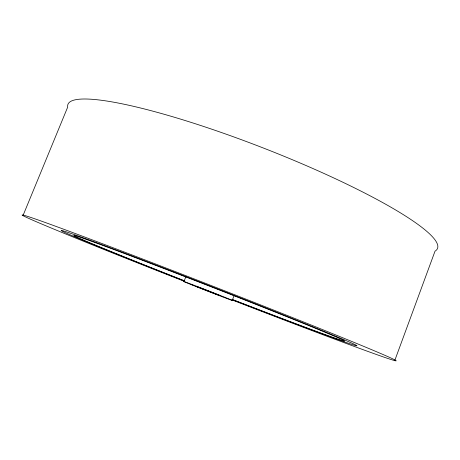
<?xml version="1.0" encoding="UTF-8"?>
<svg xmlns="http://www.w3.org/2000/svg" width="460" height="460" viewBox="0 0 460 460"><rect width="100%" height="100%" fill="white"/><g stroke="black" fill="none" stroke-linecap="round" stroke-linejoin="round"><path stroke-width="0.69" d="M394.726 360.611L435.028 251.166A198.323 30.262 21.3 0 0 266.323 149.178A198.323 30.262 21.3 0 0 67.712 107.048L23 215.596M232.237 300.38L234.226 295.245M183.96 281.549L185.978 276.42M184.506 280.979A158.878 2.294 21.3 0 1 85.623 238.654A158.878 2.294 21.3 0 1 333.701 335.38A158.878 2.294 21.3 0 1 231.955 299.477M184.816 281.52A200.606 2.921 21.3 0 1 51.888 224.9A200.606 2.921 21.3 0 1 367.413 347.909A200.606 2.921 21.3 0 1 232.162 299.972M184.719 280.916A145.228 2.087 21.3 0 1 96.473 243.075A145.228 2.087 21.3 0 1 322.46 331.177A145.228 2.087 21.3 0 1 232.323 299.477M196.035 286.281L220.121 295.676L196.035 286.281M192.366 285.096A26.042 0.287 21.3 0 0 231.926 300.34A26.042 0.287 21.3 0 0 199.87 287.494A26.042 0.287 21.3 0 0 192.366 285.096"/></g></svg>
